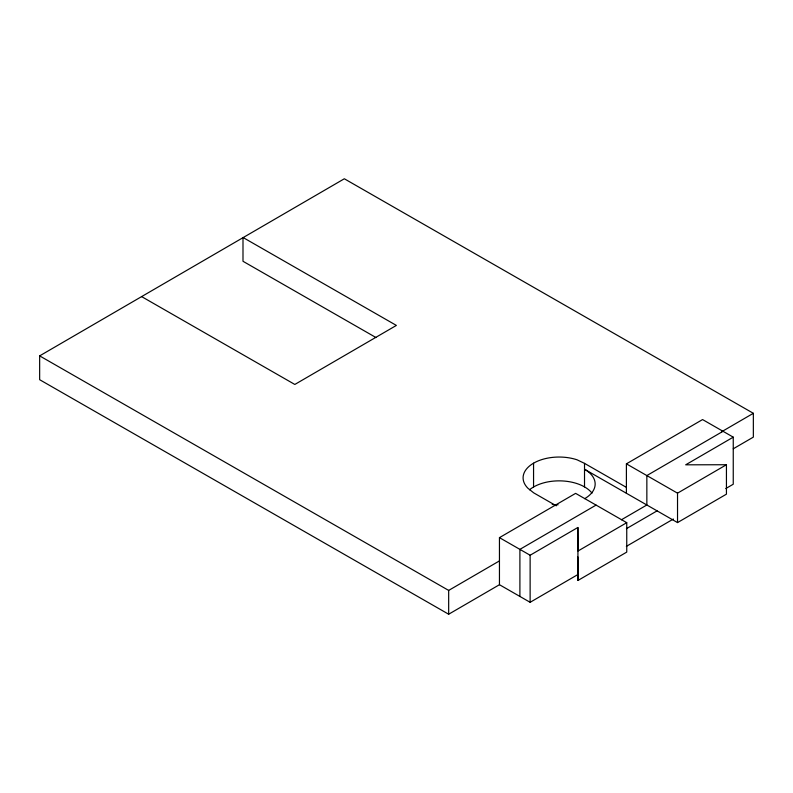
<?xml version="1.0" encoding="UTF-8"?>
<svg xmlns="http://www.w3.org/2000/svg" width="793" height="793" viewBox="0 0 793 793"><rect width="100%" height="100%" fill="white"/><g stroke="black" fill="none" stroke-linecap="round" stroke-linejoin="round"><path stroke-width="1.19" d="M577.859 556.904L577.998 580.436L626.748 552.106L626.748 522.686L575.619 493.365L499.451 537.644L499.451 584.709L448.669 614.228L39.65 379.698L39.65 355.879L344.331 178.772L753.35 413.302L753.35 437.121L733.247 448.808M626.401 493.266L626.401 463.846L702.568 419.566L733.247 437.161L733.247 484.226L725.764 488.577M448.669 614.228L448.669 590.418L499.451 560.899M721.61 431.759L753.35 413.302M596.078 505.091L519.901 549.371L519.901 596.435M723.018 431.293L646.85 475.572L646.85 504.992L621.464 519.752M499.451 584.709L530.13 602.303L530.13 555.239L577.859 527.484L577.998 551.016L626.748 522.686M733.247 437.161L685.677 464.817L726.438 464.738L726.438 494.158L677.529 522.587L584.52 469.248A36.032 20.806 0 0 1 584.689 498.668M677.529 522.587L677.529 493.167L726.438 464.738M626.401 528.693L657.08 510.861M530.13 602.303L578.236 574.34M626.341 546.377L673.386 519.028M626.401 487.378L584.52 463.37L577.036 459.791A36.032 20.806 0 0 0 533.56 463.181A36.032 20.806 0 0 0 527.989 488.31L533.739 492.879L556.289 505.815M626.401 463.846L677.529 493.167M376.001 337.55L242.995 261.284L242.995 237.474L396.381 325.417L294.827 384.456L141.531 296.552M499.451 537.644L530.13 555.239M39.65 355.879L448.669 590.418M584.52 463.37L584.52 486.902M577.859 527.484L577.998 580.436M533.56 463.181L533.56 487.001M529.536 489.787A36.032 20.806 0 0 1 562.455 480.945A36.032 20.806 0 0 1 591.994 493.127M558.084 504.804A36.032 20.806 0 0 1 552.206 504.427"/></g></svg>
